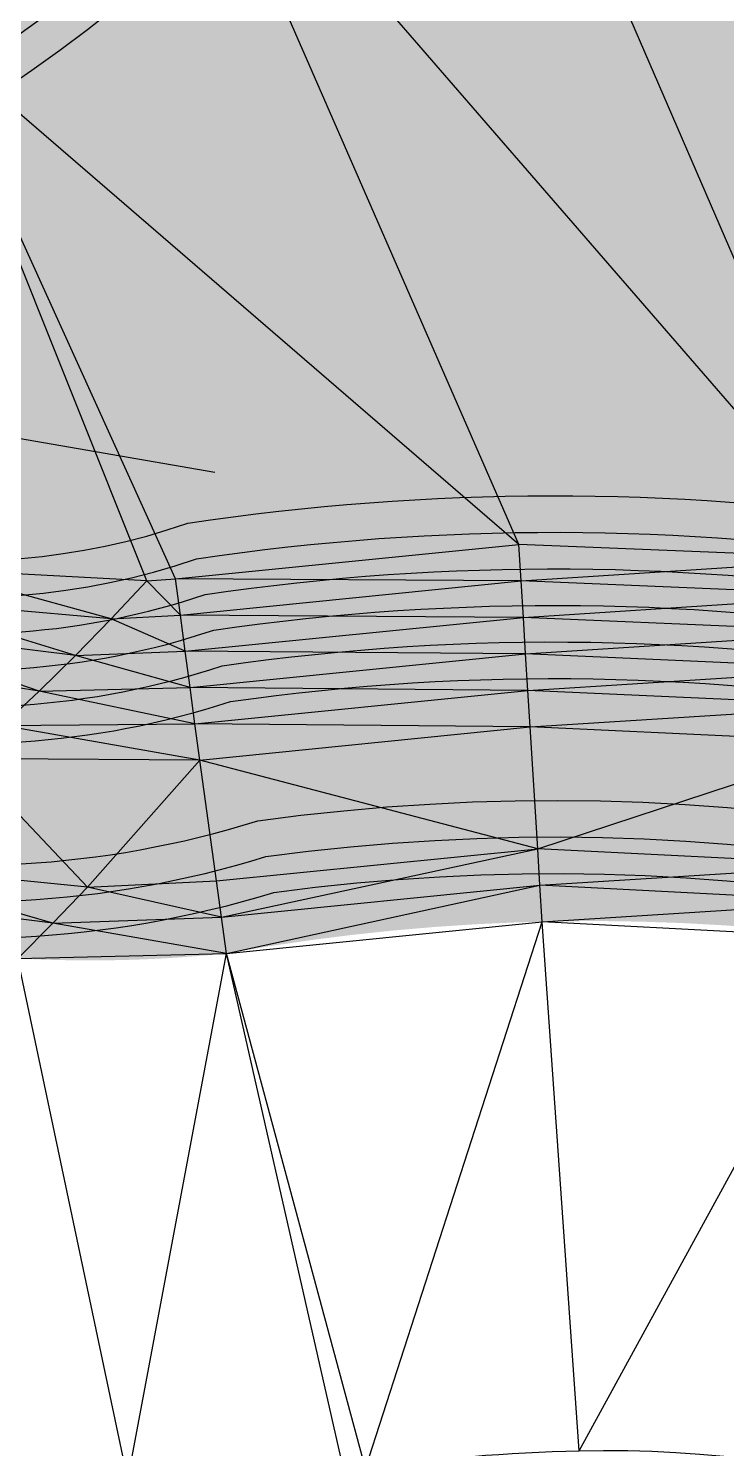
# Model space of a CAD drawing. Header units: inches. Extents: x 2461366 to 2469791, y 7062737 to 7065282.
# Drawn here: x 2466946.6 to 2467003.9, y 7064203.4 to 7064319.9 of the extents above; entities that cross this region are included whole.
import ezdxf

# ---------------------------------------------------------------- set-up
doc = ezdxf.new("R2010")
doc.units = ezdxf.units.IN
doc.header["$LTSCALE"] = 60
doc.header["$MEASUREMENT"] = 0
for name, color, linetype in [('CONTOURS', 35, 'Continuous'), ('POND HATCH', 9, 'Continuous'), ('Proposed Ground-C-TINN', 7, 'Continuous'), ('temp culv', 7, 'Continuous')]:
    doc.layers.add(name, color=color, linetype=linetype)

msp = doc.modelspace()

# ---------------------------------------------------------------- hatches: boundary and pattern name
at = {"layer": 'POND HATCH'}
h = msp.add_hatch(color=256, dxfattribs=at)
edge = h.paths.add_edge_path()
edge.add_arc((2466951.704652096, 7064352.348083899), 108.8941513910334, 233.910939178237, 275.8981575945486)
edge.add_arc((2466992.734474932, 7064077.055998341), 169.6197691502289, 27.54362006692719, 100.13230038609493, ccw=False)
edge.add_arc((2467160.221110899, 7064161.137796279), 17.99999999930345, 198.2789469766217, 316.5411416054311)
edge.add_arc((2467248.704817484, 7064103.136764457), 88.14234450404052, 109.66796960693549, 148.8304593426058, ccw=False)
edge.add_line((2467219.03884643, 7064186.136782867), (2467258.552265754, 7064203.8748076))
edge.add_arc((2467251.90139456, 7064218.690361548), 16.239911527876, 294.1758558480993, 386.0939933818685)
edge.add_line((2467266.486031863, 7064225.833405799), (2467260.307804543, 7064252.164401535))
edge.add_arc((2467435.111130039, 7064293.179739211), 179.5507185430787, 173.6431330329065, 193.2048427520202, ccw=False)
edge.add_line((2467256.664369597, 7064313.05973461), (2467262.319585933, 7064388.504931359))
edge.add_arc((2467182.248844631, 7064394.506868972), 80.29537264220713, 355.7132432078586, 406.8752566873512)
edge.add_line((2467237.137880705, 7064453.111822573), (2467210.795611493, 7064478.150497491))
edge.add_arc((2467136.053347458, 7064399.516909761), 108.4880046465747, 46.45334876126778, 108.4108007307186)
edge.add_line((2467101.78980852, 7064502.452117789), (2467083.313007958, 7064495.553893625))
edge.add_arc((2467016.69916772, 7064673.978167983), 190.4537355672196, 271.65977542954374, 290.47287452024227, ccw=False)
edge.add_arc((2467015.03261116, 7064451.781649478), 32.62327969920508, 77.28046827356982, 154.347860406748)
edge.add_arc((2467111.931785121, 7064394.370188531), 145.1572569557019, 150.4748591730118, 155.1278495528672)
edge.add_arc((2467048.454246696, 7064421.337013129), 76.25793560071777, 153.4500776015471, 169.2835328273531)
edge.add_arc((2466785.231437834, 7064485.078412886), 194.7081844766735, 305.51738210872304, 345.25358194984824, ccw=False)
edge.add_line((2466898.347140336, 7064326.597767538), (2466887.561414507, 7064264.350463029))

# ---------------------------------------------------------------- linework, layer by layer
at = {"layer": 'CONTOURS'}
for points, elevation in [([(2466882.890526614, 7064266.944093606, 0.4165335756129925), (2466974.302692602, 7064201.776245907, -0.02972984815067814), (2466991.814382768, 7064203.224370722, -0.3299565058540575), (2467086.156929405, 7064136.673597547, 0.6110788311030375), (2467223.317892638, 7064115.281541154, -0.2136537189737148), (2467240.85636133, 7064130.16255381), (2467283.124583835, 7064149.13724112, 0.3887172402461734), (2467323.925165636, 7064243.692371663), (2467318.721380466, 7064265.870391021, -0.0876144689294229), (2467316.407272897, 7064307.384266788), (2467322.15173217, 7064384.020037086, 0.2265488585051348), (2467278.336653298, 7064496.73174173), (2467252.132309099, 7064521.639317099, 0.2790398883712965), (2467081.704671542, 7064558.998661494), (2467062.3271743, 7064551.76416658, -0.0726856984687924), (2467025.444311913, 7064543.817883807, 0.3120917350455665), (2466932.595393827, 7064494.009331638, 0.01725092145264072), (2466926.152762842, 7064481.408427039, 0.144369062035239), (2466913.127312949, 7064405.443925344, -0.1342206809358171), (2466912.119661382, 7064382.073448137), (2466893.36907107, 7064325.818370086)], 549), ([(2466976.308675404, 7064435.186127807, -0.3326153043639395), (2466898.347136475, 7064326.597745254), (2466889.295841388, 7064323.241443882, -0.1324311432814556), (2466863.375632139, 7064320.856273721), (2466844.865680892, 7064324.06353336), (2466838.0365518, 7064284.650807044), (2466856.625690617, 7064281.429826394, -0.1316524974360627), (2466880.114982292, 7064270.561240599), (2466887.561414507, 7064264.350463029, 0.2492179343029035), (2466966.755773976, 7064249.0295897, -0.3214710946961613), (2467143.129376709, 7064155.492211956, 0.6112693854609319), (2467177.65117653, 7064156.838292312, -0.1049048183577155), (2467216.164213092, 7064195.737834917), (2467254.042338538, 7064208.605021616, 0.4198534701267725), (2467263.587083677, 7064233.021533686), (2467257.042573431, 7064250.334697463, -0.1109757671065007), (2467242.448445762, 7064323.251849035), (2467246.723428643, 7064370.690896641, 0.170767567799263), (2467234.150973113, 7064451.318571669)], 548), ([(2466979.309009704, 7064435.197825799, -0.3323217054218792), (2466899.321444363, 7064323.759419003), (2466890.338869261, 7064320.428599617, -0.1324311432821229), (2466862.863447458, 7064317.900319248), (2466844.353496211, 7064321.107578887), (2466838.548736481, 7064287.606761518), (2466857.1378753, 7064284.385780867, -0.1316524974382816), (2466882.036524474, 7064272.865079925), (2466889.464845223, 7064266.669408421, 0.2499176887045681), (2466966.107705346, 7064251.969070081, -0.3217363437012026), (2467145.780191255, 7064156.899182242, 0.6138342041960908), (2467175.011319476, 7064158.279311293, -0.106030039322984), (2467214.838813462, 7064198.455966207), (2467252.96506874, 7064211.407442527, 0.4194491945024355), (2467260.814662038, 7064231.871400739), (2467254.266572346, 7064249.194033753, -0.1109960747706476), (2467239.451655003, 7064323.422361257), (2467243.748239827, 7064371.101123408, 0.1702906198628067), (2467231.679074551, 7064449.579558191)], 547), ([(2466982.309361324, 7064435.207625999, -0.3320364066203495), (2466900.296646597, 7064320.921424383), (2466891.381897134, 7064317.615755353, -0.1324311432831201), (2466862.351262776, 7064314.944364773), (2466849.753220477, 7064317.127255049), (2466844.972830111, 7064289.538346627), (2466857.650059983, 7064287.341735341, -0.1316524974364367), (2466883.958066656, 7064275.168919252), (2466891.3679453, 7064268.988629586, 0.2506497684007845), (2466965.453129682, 7064254.907306901, -0.3219898923117219), (2467148.427233082, 7064158.31364774, 0.6171859771132797), (2467172.359369075, 7064159.700774353, -0.1071563052311833), (2467213.517463602, 7064201.175473202), (2467251.876158354, 7064214.205909134, 0.4189054663864102), (2467258.045738964, 7064230.712012518), (2467251.490309678, 7064248.054062049, -0.1110158593281792), (2467236.454941335, 7064323.593728946), (2467240.773211259, 7064371.513128427, 0.1697953710332223), (2467229.204035243, 7064447.844021217)], 546), ([(2466992.310670295, 7064435.225292302, -0.3311359959318689), (2466903.553358298, 7064311.46368111), (2466894.858656711, 7064308.239607805, -0.1324311432834842), (2466860.643980505, 7064305.091183193), (2466857.899119784, 7064305.566791199), (2466856.533293964, 7064297.684245931), (2466859.357342258, 7064297.19491692, -0.1316524974363469), (2466890.363207263, 7064282.848383674), (2466897.708968522, 7064276.721571809, 0.2533679656187196), (2466963.22149648, 7064264.691928725, -0.3226734455268681), (2467157.196498227, 7064163.136226263, 0.6511883793179566), (2467163.34752342, 7064164.160828867, -0.1111901484070328), (2467209.140550944, 7064210.249867771), (2467248.050699705, 7064223.467632446, 0.4120866698779753), (2467248.874768501, 7064226.691903873), (2467242.234295295, 7064244.258932703, -0.1110783039413728), (2467226.466427861, 7064324.170859064), (2467230.857689766, 7064372.9002431, 0.1679960490061263), (2467220.929570692, 7064442.085832858)], 545), ([(2466878.833545153, 7064270.312310214, 0.1323768426918321), (2466877.778667421, 7064248.027569025, 0.3857312803008731), (2466974.95792345, 7064188.622207669, -0.03863760980592706), (2466992.114198975, 7064190.227828481, -0.3299565058459706), (2467073.812899156, 7064132.596231093, 0.1313826329268038), (2467105.142095689, 7064084.220963569, 0.2530376338276927)], 550)]:
    msp.add_lwpolyline(points, format="xyb", dxfattribs=dict(at, elevation=elevation))
for points, elevation in [([(2466899.610392745, 7064279.042190737, 0.2542833607647966), (2466962.536112971, 7064267.624277853, -0.3226746877107284), (2467159.761162141, 7064164.714350852, 0.7983157034139814), (2467160.4289788, 7064165.151187496, -0.1129959558470802), (2467207.835295632, 7064212.974842078), (2467245.957504526, 7064225.924943841), (2467239.456972833, 7064243.121764629, -0.1110960610687879), (2467223.470026516, 7064324.345692572), (2467227.883433111, 7064373.320813967, 0.167406030279669), (2467218.439380624, 7064440.367066325), (2467197.835241208, 7064463.173876271, 0.1913485965093937), (2467114.782493698, 7064478.448205149), (2467093.711137234, 7064471.910011451, -0.1480068531861923), (2467020.585781518, 7064464.542282067, 0.1975397548881781), (2467001.346629537, 7064455.087375943, 0.01576812934686877), (2466997.739751402, 7064447.996981438, 0.08533677109422329), (2466995.311108765, 7064435.225576131, -0.3308783526461554), (2466904.532068475, 7064308.626987268), (2466895.901684585, 7064305.426763541, -0.1316413806303166), (2466860.342946359, 7064302.098979759), (2466860.001410948, 7064300.127887761, -0.1311590794066341), (2466892.284749445, 7064285.152223)], 544), ([(2466901.511360855, 7064281.363190091, 0.2552544594648605), (2466961.842850684, 7064270.555121267, -0.31614221765781), (2467160.20974729, 7064170.367942084, -0.1064907802900579), (2467206.533454563, 7064215.700976203), (2467242.053912397, 7064227.76726399), (2467236.679421388, 7064241.985202318, -0.1111133991700625), (2467220.473692652, 7064324.521274904), (2467224.909375209, 7064373.743590365, 0.1667897836742854), (2467215.945283527, 7064438.652624501), (2467195.890440231, 7064460.851416224, 0.1900223043752675), (2467115.52052495, 7064475.536107583), (2467094.733346061, 7064469.086090839, -0.1469308324592668), (2467020.407527813, 7064461.520819508, 0.190266939391034), (2467003.812299011, 7064453.343798429, 0.01482440897109882), (2467000.507609922, 7064446.833157584, 0.08412442467966848), (2466998.311571271, 7064435.223226241, -0.3306252247296306), (2466905.51151366, 7064305.790565973), (2466896.944712458, 7064302.613919277, -0.07258590442547111), (2466876.607139803, 7064298.275427549, -0.07210512527667469), (2466894.206291627, 7064287.456062327)], 543), ([(2466903.411840346, 7064283.684596985, 0.2562880901100846), (2466961.141341046, 7064273.48438853, -0.3096510302742572), (2467160.485934182, 7064176.086532289, -0.0991344783144801), (2467205.234926992, 7064218.428235922), (2467238.150320268, 7064229.609584139), (2467233.901646322, 7064240.849231585, -0.1111303344727446), (2467217.477424688, 7064324.697588522), (2467221.935525011, 7064374.168671644, 0.1661453041177661), (2467213.447100691, 7064436.942705198), (2467193.949530294, 7064458.524649167, 0.1886417156857028), (2467116.2565023, 7064472.623372716), (2467095.754022232, 7064466.261694663, -0.1458436051483891), (2467020.258666491, 7064458.495021668, 0.1815862937266446), (2467006.270540841, 7064451.584416277, 0.01378921299398608), (2467003.277248062, 7064445.672800312, 0.08274008852490501), (2467001.312060035, 7064435.217999234, -0.3303758743623222), (2466906.491669216, 7064302.95440809), (2466897.987740331, 7064299.801075012, -0.03974048611549903), (2466886.533769708, 7064296.561287644, -0.0392614639412863), (2466896.127833809, 7064289.759901654)], 542), ([(2466905.311794658, 7064286.00644191, 0.2573922981434063), (2466960.4311661, 7064276.411999764, -0.303680238227828), (2467160.767146394, 7064181.564540563, -0.09237490286705757), (2467203.939617031, 7064221.156588662), (2467234.246728139, 7064231.451904288), (2467231.123652791, 7064239.713838791, -0.1111468823370036), (2467214.481221105, 7064324.874616561), (2467218.961892164, 7064374.596164842, 0.1654703649975808), (2467210.944639354, 7064435.237521785), (2467192.012677481, 7064456.193391263, 0.1872030060755275), (2467116.990339593, 7064469.709973814), (2467096.773217483, 7064463.436838975, -0.1447363420230326), (2467020.144307146, 7064455.464134899, 0.1709654819449143), (2467008.719412923, 7064449.805097053, 0.01264423357056088), (2467006.048997371, 7064444.516555455, 0.08113984935685126), (2467004.312577821, 7064435.209592265, -0.3301295065159459), (2466907.472511852, 7064300.118504982), (2466899.030768204, 7064296.988230748, -0.01730479310776587), (2466893.908114161, 7064295.287878823, -0.01682637791459145), (2466898.049375991, 7064292.063740981)], 541), ([(2466907.211182429, 7064288.328759363, 0.2585766422564434), (2466959.711849783, 7064279.337863988, -0.298154906323057), (2467161.052590435, 7064186.839954548, -0.08612385925153605), (2467202.647433333, 7064223.886003393), (2467230.34313601, 7064233.294224438), (2467228.345445754, 7064238.579010813, -0.1111630573116887), (2467211.485080439, 7064325.052342797), (2467215.988487084, 7064375.026185548, 0.1647624856493686), (2467208.437691104, 7064433.537304956), (2467190.080060036, 7064453.857445212, 0.1857019621737143), (2467117.721944482, 7064466.795882223), (2467097.790980702, 7064460.611538944, -0.1435970335009103), (2467020.071686121, 7064452.427091862, 0.1575402147897198), (2467011.156098883, 7064447.999848039, 0.01136427275872414), (2467008.823286772, 7064443.365258525, 0.07926259595607839), (2467007.313128129, 7064435.197621745, -0.3298852338472311), (2466908.454019523, 7064297.282848475), (2466900.162093909, 7064294.208128111)], 540)]:
    msp.add_lwpolyline(points, format="xyb", close=True, dxfattribs=dict(at, elevation=elevation))
at = {"layer": 'Proposed Ground-C-TINN'}
for p, q in [((2467015.166710978, 7064276.417696167, 540), (2466976.669458822, 7064365.513917068, 540)), ((2466986.880601794, 7064277.590344385, 540), (2466959.102160076, 7064341.157752495, 540)), ((2467015.166710978, 7064276.417696167, 540), (2466959.102160076, 7064341.157752495, 540)), ((2466956.339500616, 7064274.591945877, 540), (2466938.456937698, 7064319.349324517, 540)), ((2466986.880601794, 7064277.590344385, 540), (2466938.456937698, 7064319.349324517, 540)), ((2466958.711062945, 7064274.769678219, 540), (2466938.456937698, 7064319.349324517, 540)), ((2466958.711062945, 7064274.769678219, 540), (2466986.880601794, 7064277.590344385, 540)), ((2467015.166710978, 7064276.417696167, 540), (2466986.880601794, 7064277.590344385, 540)), ((2466987.060250093, 7064274.59428914, 541), (2466986.880601794, 7064277.590344385, 540)), ((2466987.060250093, 7064274.59428914, 541), (2467015.166710978, 7064276.417696167, 540)), ((2466953.42750409, 7064271.472280904, 541), (2466938.741842121, 7064275.540113099, 540)), ((2466956.339500616, 7064274.591945877, 540), (2466938.741842121, 7064275.540113099, 540)), ((2466953.42750409, 7064271.472280904, 541), (2466956.339500616, 7064274.591945877, 540)), ((2466956.339500616, 7064274.591945877, 540), (2466958.711062945, 7064274.769678219, 540)), ((2466959.102578372, 7064271.792920092, 541), (2466956.339500616, 7064274.591945877, 540)), ((2466987.060250093, 7064274.59428914, 541), (2466958.711062945, 7064274.769678219, 540)), ((2466959.102578372, 7064271.792920092, 541), (2466958.711062945, 7064274.769678219, 540)), ((2466959.102578372, 7064271.792920092, 541), (2466987.060250093, 7064274.59428914, 541)), ((2467015.132627881, 7064273.402365519, 541), (2466987.060250093, 7064274.59428914, 541)), ((2466987.241398682, 7064271.59823195, 542), (2466987.060250093, 7064274.59428914, 541)), ((2466987.241398682, 7064271.59823195, 542), (2467015.132627881, 7064273.402365519, 541)), ((2466953.42750409, 7064271.472280904, 541), (2466935.539683209, 7064273.085498084, 541)), ((2466950.483522499, 7064268.462820115, 542), (2466935.539683209, 7064273.085498084, 541)), ((2466950.483522499, 7064268.462820115, 542), (2466953.42750409, 7064271.472280904, 541)), ((2466953.42750409, 7064271.472280904, 541), (2466959.102578372, 7064271.792920092, 541)), ((2466959.497179076, 7064268.816621797, 542), (2466953.42750409, 7064271.472280904, 541)), ((2466987.241398682, 7064271.59823195, 542), (2466959.102578372, 7064271.792920092, 541)), ((2466959.497179076, 7064268.816621797, 542), (2466959.102578372, 7064271.792920092, 541)), ((2466959.497179076, 7064268.816621797, 542), (2466987.241398682, 7064271.59823195, 542)), ((2467015.098371892, 7064270.386571859, 542), (2466987.241398682, 7064271.59823195, 542)), ((2466987.423912652, 7064268.602164728, 543), (2466987.241398682, 7064271.59823195, 542)), ((2466950.483522499, 7064268.462820115, 542), (2466932.332052816, 7064270.721304991, 542)), ((2466947.511781994, 7064265.555149934, 543), (2466932.332052816, 7064270.721304991, 542)), ((2466987.423912652, 7064268.602164728, 543), (2467015.098371892, 7064270.386571859, 542)), ((2466950.483522499, 7064268.462820115, 542), (2466959.497179076, 7064268.816621797, 542)), ((2466987.423912652, 7064268.602164728, 543), (2466959.497179076, 7064268.816621797, 542)), ((2466959.89476864, 7064265.840768966, 543), (2466959.497179076, 7064268.816621797, 542)), ((2466947.511781994, 7064265.555149934, 543), (2466929.120124102, 7064268.440202021, 543)), ((2466947.511781994, 7064265.555149934, 543), (2466950.483522499, 7064268.462820115, 542)), ((2466959.89476864, 7064265.840768966, 543), (2466950.483522499, 7064268.462820115, 542)), ((2466959.89476864, 7064265.840768966, 543), (2466987.423912652, 7064268.602164728, 543)), ((2467015.063768284, 7064267.370313587, 543), (2466987.423912652, 7064268.602164728, 543)), ((2466987.607665348, 7064265.606079587, 544), (2466987.423912652, 7064268.602164728, 543)), ((2466987.607665348, 7064265.606079587, 544), (2467015.063768284, 7064267.370313587, 543)), ((2466944.515852286, 7064262.741836284, 544), (2466947.511781994, 7064265.555149934, 543)), ((2466947.511781994, 7064265.555149934, 543), (2466959.89476864, 7064265.840768966, 543)), ((2466960.295260279, 7064262.865348663, 544), (2466947.511781994, 7064265.555149934, 543)), ((2466987.607665348, 7064265.606079587, 544), (2466959.89476864, 7064265.840768966, 543)), ((2466960.295260279, 7064262.865348663, 544), (2466959.89476864, 7064265.840768966, 543)), ((2466960.295260279, 7064262.865348663, 544), (2466987.607665348, 7064265.606079587, 544)), ((2466987.792537264, 7064262.609968795, 545), (2466987.607665348, 7064265.606079587, 544)), ((2467015.028648948, 7064264.353588073, 544), (2466987.607665348, 7064265.606079587, 544)), ((2466987.792537264, 7064262.609968795, 545), (2467015.028648948, 7064264.353588073, 544)), ((2466944.515852286, 7064262.741836284, 544), (2466960.295260279, 7064262.865348663, 544)), ((2466960.698575832, 7064259.890349239, 545), (2466960.295260279, 7064262.865348663, 544)), ((2466987.792537264, 7064262.609968795, 545), (2466960.295260279, 7064262.865348663, 544)), ((2466960.698575832, 7064259.890349239, 545), (2466944.515852286, 7064262.741836284, 544)), ((2466960.698575832, 7064259.890349239, 545), (2466987.792537264, 7064262.609968795, 545)), ((2467014.992851197, 7064261.336391724, 545), (2466987.792537264, 7064262.609968795, 545)), ((2466988.415444046, 7064252.622650324, 546), (2466987.792537264, 7064262.609968795, 545)), ((2466988.415444046, 7064252.622650324, 546), (2467014.992851197, 7064261.336391724, 545)), ((2466951.479539291, 7064249.454178761, 546), (2466941.49876766, 7064260.016273099, 545)), ((2466960.698575832, 7064259.890349239, 545), (2466941.49876766, 7064260.016273099, 545)), ((2466951.479539291, 7064249.454178761, 546), (2466960.698575832, 7064259.890349239, 545)), ((2466962.062503432, 7064249.976597116, 546), (2466960.698575832, 7064259.890349239, 545)), ((2466988.415444046, 7064252.622650324, 546), (2466960.698575832, 7064259.890349239, 545)), ((2466962.062503432, 7064249.976597116, 546), (2466988.415444046, 7064252.622650324, 546)), ((2466962.477328146, 7064247.003313029, 547), (2466988.415444046, 7064252.622650324, 546)), ((2467014.866616942, 7064251.275605752, 546), (2466988.415444046, 7064252.622650324, 546)), ((2466988.603919965, 7064249.626341149, 547), (2466988.415444046, 7064252.622650324, 546)), ((2466948.629732143, 7064246.498586186, 547), (2466931.319726307, 7064251.493430109, 546)), ((2466951.479539291, 7064249.454178761, 546), (2466931.319726307, 7064251.493430109, 546)), ((2466988.603919965, 7064249.626341149, 547), (2467014.866616942, 7064251.275605752, 546)), ((2466951.479539291, 7064249.454178761, 546), (2466962.062503432, 7064249.976597116, 546)), ((2466962.477328146, 7064247.003313029, 547), (2466962.062503432, 7064249.976597116, 546)), ((2466948.629732143, 7064246.498586186, 547), (2466928.236692024, 7064249.087122501, 547)), ((2466948.629732143, 7064246.498586186, 547), (2466951.479539291, 7064249.454178761, 546)), ((2466962.477328146, 7064247.003313029, 547), (2466951.479539291, 7064249.454178761, 546)), ((2466962.477328146, 7064247.003313029, 547), (2466988.603919965, 7064249.626341149, 547)), ((2466962.894675096, 7064244.03040486, 548), (2466988.603919965, 7064249.626341149, 547)), ((2467014.826087692, 7064248.256306013, 547), (2466988.603919965, 7064249.626341149, 547)), ((2466988.792963794, 7064246.629966203, 548), (2466988.603919965, 7064249.626341149, 547)), ((2466988.792963794, 7064246.629966203, 548), (2467014.826087692, 7064248.256306013, 547)), ((2466945.753538017, 7064243.616669632, 548), (2466948.629732143, 7064246.498586186, 547)), ((2466948.629732143, 7064246.498586186, 547), (2466962.477328146, 7064247.003313029, 547)), ((2466962.894675096, 7064244.03040486, 548), (2466948.629732143, 7064246.498586186, 547)), ((2466962.894675096, 7064244.03040486, 548), (2466962.477328146, 7064247.003313029, 547)), ((2466962.894675096, 7064244.03040486, 548), (2466988.792963794, 7064246.629966203, 548)), ((2466974.302692602, 7064201.776245907, 549), (2466988.792963794, 7064246.629966203, 548)), ((2467014.784064827, 7064245.236501587, 548), (2466988.792963794, 7064246.629966203, 548)), ((2466991.814382768, 7064203.224370722, 549), (2466988.792963794, 7064246.629966203, 548)), ((2466991.814382768, 7064203.224370722, 549), (2467014.784064827, 7064245.236501587, 548)), ((2466945.753538017, 7064243.616669632, 548), (2466962.894675096, 7064244.03040486, 548)), ((2466954.795618877, 7064200.873949311, 549), (2466945.753538017, 7064243.616669632, 548)), ((2466954.795618877, 7064200.873949311, 549), (2466962.894675096, 7064244.03040486, 548)), ((2466972.540886595, 7064201.494203189, 549), (2466962.894675096, 7064244.03040486, 548)), ((2466974.302692602, 7064201.776245907, 549), (2466962.894675096, 7064244.03040486, 548))]:
    msp.add_line(p, q, dxfattribs=at)
at = {"layer": 'temp culv', "flags": 128}
msp.add_lwpolyline([(2466961.919649604, 7064283.483324566), (2466811.701797767, 7064309.51189955), (2466666.137385618, 7064333.598782364)], dxfattribs=at)

doc.saveas('drawing.dxf')
